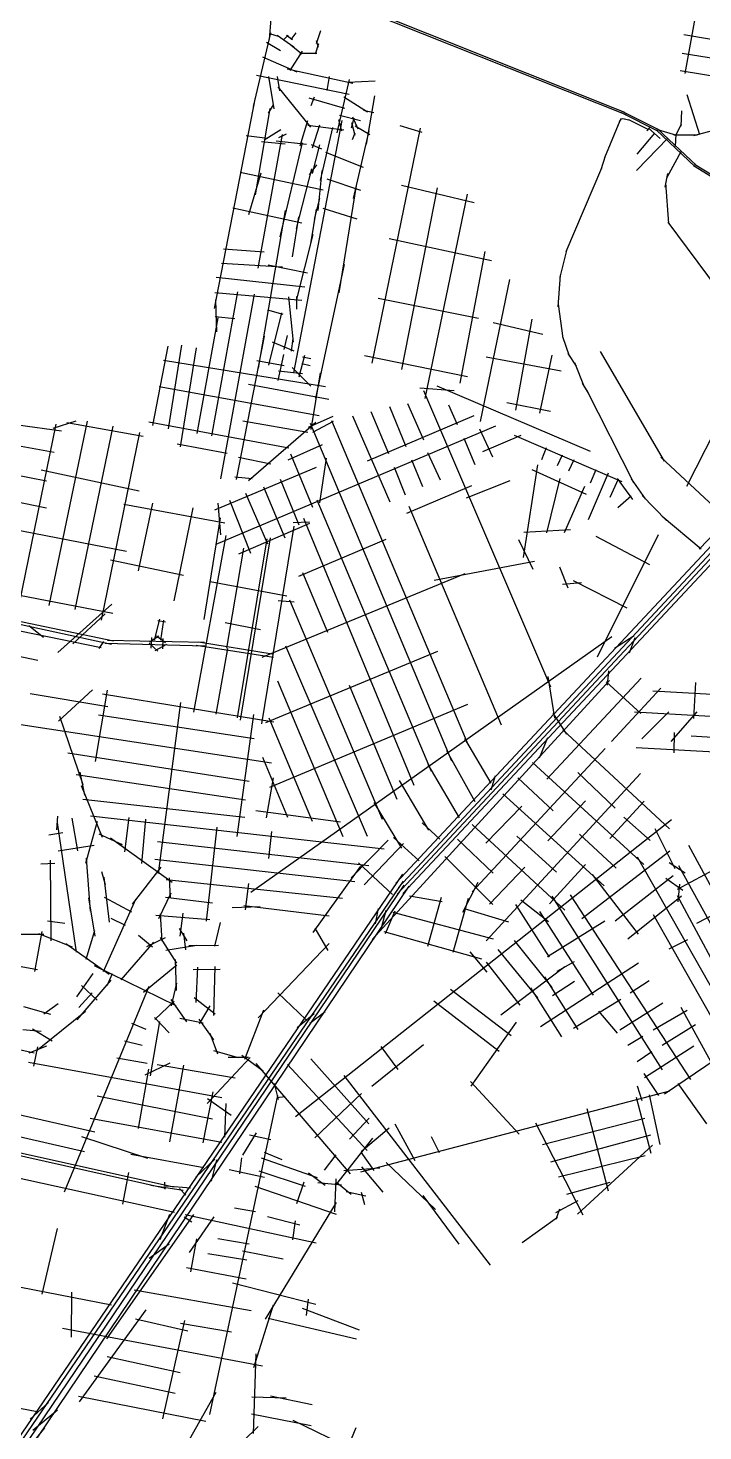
# Model space of a CAD drawing. Header units: inches. Extents: x 723427 to 759408, y 6910722 to 6968430.
# Drawn here: x 729398 to 731654, y 6939397 to 6944091 of the extents above; entities that cross this region are included whole.
import ezdxf

# ---------------------------------------------------------------- set-up
doc = ezdxf.new("R2010")
doc.units = ezdxf.units.IN
doc.header["$MEASUREMENT"] = 0

msp = doc.modelspace()

# ---------------------------------------------------------------- linework, layer by layer
for points in [[(730631.7, 6941192.8), (733701.8, 6944482.4)], [(730635.9, 6941215), (733679.6, 6944478.6)], [(730651.1, 6941195.2), (733707.7, 6944463.9)], [(730406.6, 6944203.9), (731392, 6943809.3)], [(730421.5, 6944190.9), (731396.8, 6943801.4)], [(731594.6, 6943939.1), (731644.3, 6944210.2)], [(730205.2, 6944052.8), (730210.1, 6944121.8)], [(730361.7, 6944039.1), (730377.1, 6944082.8)], [(730151.9, 6943828.1), (730209.6, 6944075.5)], [(730195.1, 6944043.4), (730242, 6944016.3)], [(730204.7, 6944072.7), (730237.2, 6944063.1)], [(730230.3, 6944066.7), (730286.5, 6944027.7)], [(730250.4, 6944050.1), (730267.1, 6944067.2)], [(730261.6, 6944066.7), (730282, 6944053.2)], [(730277.9, 6944052.6), (730294.4, 6944074.6)], [(730358.5, 6944004.4), (730369.8, 6944039.6)], [(730361.3, 6944049.8), (730368.1, 6944026.6)], [(731590, 6944069), (731920.4, 6944013.8)], [(730181.1, 6943994.4), (730295.9, 6943944.3)], [(730274.5, 6943949), (730315.6, 6944013.2)], [(730276.6, 6944035), (730313.5, 6944004.6)], [(730306.8, 6944006.6), (730363.8, 6944007.5)], [(731585.1, 6944006.6), (731981, 6943943.5)], [(730263.8, 6943954.6), (730483.9, 6943907.1)], [(731578.5, 6943948.8), (731971.7, 6943884.4)], [(730161.7, 6943933.8), (730471.7, 6943870)], [(730202.1, 6943928.6), (730219.3, 6943821.1)], [(730230.8, 6943928.8), (730238.7, 6943881.4)], [(730398.3, 6943881.8), (730405.6, 6943928.7)], [(730431.6, 6943740.2), (730472.7, 6943918.8)], [(730466.6, 6943909.9), (730558.6, 6943914.1)], [(730021, 6943152.6), (730158.7, 6943858.6)], [(730232.9, 6943894.3), (730341.6, 6943759.6)], [(730336.7, 6943857.8), (730456.2, 6943822.7)], [(730344.7, 6943831.5), (730355.4, 6943860.5)], [(730453.1, 6943860.4), (730533.1, 6943810.3)], [(730529.1, 6943702.9), (730556.9, 6943863.9)], [(731600.7, 6943869), (731642.6, 6943734.4)], [(730158, 6943533), (730206.8, 6943821.8)], [(730201.5, 6943806.7), (730218.9, 6943833.7)], [(730519.5, 6943816.2), (730554, 6943808.2)], [(731378.9, 6943815), (731512.4, 6943747.8)], [(731381.2, 6943808.3), (731502.8, 6943747.2)], [(731581.4, 6943763.2), (731583.5, 6943814.1)], [(730286.8, 6942937.8), (730448.2, 6943781.2)], [(730307.9, 6943697), (730333.2, 6943781.2)], [(730332.9, 6943765.8), (730453.9, 6943751)], [(730348.7, 6943690.7), (730373.8, 6943767.1)], [(730375.7, 6943580.8), (730416.3, 6943758.6)], [(730435.2, 6943785.5), (730445.3, 6943746.7)], [(730439, 6943799.2), (730508.8, 6943781.4)], [(730478.7, 6943774.5), (730490.8, 6943732.6)], [(730478.9, 6943757), (730487.7, 6943790.2)], [(730482, 6943793.5), (730500.3, 6943753.4)], [(730491.2, 6943764.1), (730540.8, 6943734.9)], [(730548.1, 6942969.2), (730709.4, 6943756.4)], [(730640.8, 6943765.3), (730714.5, 6943742.5)], [(731326.8, 6943657.4), (731377.5, 6943781.9)], [(731375.7, 6943777.7), (731381.7, 6943787.9)], [(731379.9, 6943787.3), (731390.7, 6943788.3)], [(731386.6, 6943788.9), (731411.5, 6943783.2)], [(731405.7, 6943785.2), (731471.9, 6943751.6)], [(731466.4, 6943746.8), (731478.7, 6943760.9)], [(731472.5, 6943755.5), (731511.7, 6943721.9)], [(731502.6, 6943753.7), (731633.2, 6943630.8)], [(731564, 6943731.2), (731583, 6943770.6)], [(731624.1, 6943731.5), (731748.4, 6943765.3)], [(730126.4, 6943731.3), (730197.8, 6943722.4)], [(730167.2, 6943287.4), (730248.9, 6943735.2)], [(730178.3, 6943711.9), (730257.4, 6943704.1)], [(730186.9, 6943717.3), (730242.9, 6943752.1)], [(730227.5, 6943713.2), (730328.7, 6943702.8)], [(730236, 6943724.8), (730261.3, 6943737.2)], [(730240.8, 6943392.8), (730315, 6943707.4)], [(730482.9, 6943718.1), (730491.5, 6943740.4)], [(730486.2, 6943520.5), (730538.4, 6943747.5)], [(731432.4, 6943614.4), (731537.4, 6943722.5)], [(731434.3, 6943669.3), (731493.6, 6943739)], [(731497.9, 6943750.9), (731628.3, 6943626.5)], [(731502.7, 6943751.8), (731566.5, 6943732.5)], [(731557.3, 6943733.2), (731636.6, 6943733.2)], [(731562.8, 6943694.5), (731565, 6943736.2)], [(730344.8, 6943701.2), (730379.2, 6943686.6)], [(730349.2, 6943604.5), (730372.8, 6943700.2)], [(730391.8, 6943675.9), (730518.7, 6943625.1)], [(731314.5, 6943617.2), (731328.9, 6943663.3)], [(731533.4, 6943589.9), (731582.7, 6943680.5)], [(730295.6, 6943420.5), (730346.3, 6943620.5)], [(730338.5, 6943599.8), (730363.3, 6943633.4)], [(730367.6, 6943481), (730381.3, 6943614.3)], [(731197.4, 6943343.6), (731316.6, 6943622.8)], [(731622.4, 6943631.2), (731686, 6943592.5)], [(731626.7, 6943635.6), (731688.2, 6943597.7)], [(730106.9, 6943608.5), (730384, 6943549.6)], [(730135.6, 6943467.6), (730176.7, 6943607.1)], [(730397, 6943586.6), (730509.3, 6943549)], [(731528.3, 6943558.5), (731537.3, 6943604.4)], [(731529.6, 6943573.5), (731539.5, 6943437.1)], [(730355.3, 6943451.9), (730372.8, 6943520.6)], [(730438.2, 6943205.5), (730495.7, 6943564.2)], [(730645.9, 6943565.5), (730889.7, 6943507.1)], [(730647.2, 6942948.9), (730766.5, 6943556.6)], [(730725.1, 6942851), (730866.9, 6943535.1)], [(730082.4, 6943489.9), (730312.7, 6943439.5)], [(730168.3, 6942953.3), (730258.1, 6943480.9)], [(730343.6, 6943368.7), (730362.4, 6943485.3)], [(730383.3, 6943488.6), (730497.5, 6943452.8)], [(730282, 6943325.4), (730303.1, 6943459)], [(731537.6, 6943441.8), (731701.8, 6943219.2)], [(730294.9, 6943178.9), (730350.7, 6943400.4)], [(730605.3, 6943386.6), (730946.9, 6943313)], [(730050.6, 6943352.8), (730187.2, 6943342.3)], [(730626.9, 6941230.1), (732611.7, 6943353.1)], [(730842.7, 6942903.2), (730926.5, 6943343.5)], [(731177.3, 6943258), (731200.1, 6943351.1)], [(730044, 6943304), (730248.9, 6943291.7)], [(730200.3, 6943298.2), (730332.6, 6943272.3)], [(730359.6, 6942852.4), (730456.3, 6943299.4)], [(730026.1, 6943257.7), (730322.8, 6943225)], [(730910.5, 6942775), (731008.3, 6943249.6)], [(731170.2, 6943158), (731178.2, 6943263.9)], [(730012.3, 6942726.6), (730099.3, 6943208)], [(730022.6, 6943206.1), (730313.1, 6943180.9)], [(730042.3, 6942583.1), (730155, 6943200.6)], [(730268.9, 6943191.2), (730283.8, 6943039.5)], [(730296, 6943150.3), (730296.9, 6943192.8)], [(730024.6, 6943181.3), (730027.2, 6943074.7)], [(730198.2, 6943147.8), (730249.8, 6943133.7)], [(730568.4, 6943187.4), (730903.7, 6943120.2)], [(731169.8, 6943167), (731185.8, 6943053.2)], [(729963.2, 6942734), (730033.7, 6943121.9)], [(730023.4, 6943125.7), (730088.7, 6943119.6)], [(730203.1, 6942963.5), (730246.6, 6943138.6)], [(730953.1, 6943105.6), (731118.6, 6943066.8)], [(731028.3, 6942812.5), (731083.5, 6943116.9)], [(730095, 6942580.5), (730188.2, 6943060.3)], [(730253.6, 6943015.5), (730265.6, 6943061.8)], [(730278.4, 6943010.3), (730283.8, 6943052.2)], [(731184.4, 6943058.7), (731207.2, 6942994.8)], [(729814.5, 6942761.2), (729865.6, 6943026.6)], [(729866.9, 6942750.2), (729912.1, 6943029.8)], [(729907.6, 6942689.5), (729961.2, 6943020.8)], [(730213.6, 6943041.3), (730285.9, 6943011.2)], [(731310.3, 6943008.6), (731524.4, 6942641.3)], [(729850.9, 6942979.8), (730391.8, 6942891.4)], [(730163.1, 6942979.2), (730253.6, 6942962.1)], [(730234.3, 6942911.9), (730252.6, 6942998.2)], [(730281, 6942955.7), (730343.1, 6942893)], [(730303.8, 6942924.5), (730323.1, 6942996.4)], [(730312.6, 6942969.1), (730341.4, 6942962.1)], [(730315.1, 6942991.2), (730342.8, 6942984.9)], [(730522.7, 6942995.8), (730866.9, 6942924.8)], [(730929.3, 6942990.4), (731180, 6942944)], [(731108.6, 6942802.5), (731149.9, 6942996.6)], [(731202.9, 6943002.4), (731230.9, 6942960)], [(731224.5, 6942972.1), (731257.1, 6942890.2)], [(730234.7, 6942944.5), (730315.1, 6942935.7)], [(730344.1, 6942747.8), (730375.9, 6942937.6)], [(729836.3, 6942892), (730370.7, 6942794.8)], [(730134.5, 6942899), (730403.5, 6942849.8)], [(730708.1, 6942887.7), (730822.4, 6942878.1)], [(730720.5, 6942878.6), (731145, 6941886.9)], [(730764.2, 6942894), (731277.5, 6942674.9)], [(731250.8, 6942902.4), (731270.9, 6942869.4)], [(731264.7, 6942880.5), (731422.6, 6942570.1)], [(730606.3, 6942824.2), (730660.8, 6942690.4)], [(730666.4, 6942834.6), (730720.1, 6942713.6)], [(730803.7, 6942830.2), (730832.3, 6942764.1)], [(730998.3, 6942837.6), (731144.9, 6942808.8)], [(729070, 6942803.9), (729509.4, 6942743)], [(729467.6, 6942159.4), (729596, 6942775.7)], [(729481.7, 6942752.3), (729558.4, 6942776.4)], [(729526.8, 6942771.1), (729783, 6942725.1)], [(729801.1, 6942773.1), (730269.1, 6942685.9)], [(730115.8, 6942777.2), (730333.6, 6942738.5)], [(730134.9, 6942577), (730359.9, 6942772.5)], [(730335.2, 6942755.4), (730417.6, 6942792.8)], [(730341.5, 6942768.6), (730813.7, 6941638.9)], [(730350.1, 6942738.8), (730419.2, 6942776.2)], [(730411.9, 6942777.9), (730867.7, 6941694.6)], [(730482.9, 6942793.7), (730607.1, 6942505.4)], [(730532.6, 6942643.2), (730889.4, 6942794.8)], [(730543.8, 6942808.1), (730603.1, 6942667.2)], [(731600.2, 6942557.8), (731726.5, 6942805.6)], [(729317.9, 6941914.3), (729491.3, 6942765.2)], [(729554.8, 6942145.8), (729682.2, 6942759.5)], [(729642.9, 6942110), (729771.1, 6942737.3)], [(730026.9, 6942363.8), (730961.8, 6942759.7)], [(730907.7, 6942750.5), (730950.2, 6942656)], [(730918.1, 6942674.4), (731046.8, 6942728.3)], [(731023.7, 6942729.2), (731382.7, 6942574.2)], [(731641.8, 6942347.1), (732035.7, 6942757)], [(729213.9, 6942721), (729485.2, 6942671.6)], [(729895.9, 6942700.1), (730063.3, 6942669)], [(730267.9, 6942646.8), (730381.7, 6942698.1)], [(730854.8, 6942719.3), (730891.7, 6942631.2)], [(731115.9, 6942647.3), (731131.8, 6942687.9)], [(729174, 6942631.4), (729458.9, 6942575.7)], [(730100.9, 6942655), (730208.9, 6942633.3)], [(730275.1, 6942666.1), (730348.9, 6942487.5)], [(730372.9, 6942502), (730395.9, 6942651.4)], [(730679.3, 6942646.4), (730716.9, 6942556.7)], [(730733.8, 6942671.2), (730775.4, 6942579.1)], [(731054.4, 6942320), (731102.5, 6942630.1)], [(731168.6, 6942627.3), (731185.2, 6942662.6)], [(731206.3, 6942609), (731223.8, 6942647)], [(731513.7, 6942654.9), (731740.7, 6942443.2)], [(729441.4, 6942612.5), (729769.4, 6942542.2)], [(730022.7, 6942478.7), (730361.7, 6942622)], [(730088.8, 6942589.4), (730147.4, 6942583.4)], [(730240.7, 6942582), (730303.2, 6942429)], [(730621.5, 6942621.5), (730659.2, 6942529.5)], [(731081.9, 6942613.7), (731263.9, 6942531)], [(731132.1, 6942402.1), (731176.6, 6942583.5)], [(731271.2, 6942446.3), (731338.8, 6942603.1)], [(731278.1, 6942568.9), (731297.5, 6942614.2)], [(731344, 6942521.3), (731371.8, 6942582.8)], [(731367.5, 6942584.1), (731418.5, 6942514)], [(731414.9, 6942582.7), (731460.8, 6942515.4)], [(729192.9, 6942540), (729458.9, 6942485.5)], [(730125.2, 6942534.7), (730198.4, 6942365.7)], [(730184.6, 6942555.5), (730255.9, 6942385)], [(730664.4, 6942467.6), (730881.8, 6942560.5)], [(730863.6, 6942518.8), (731009.7, 6942577.5)], [(731191.4, 6942402.7), (731259.4, 6942557.8)], [(729717.8, 6942497.7), (730055.3, 6942435.7)], [(729767.2, 6942275.2), (729814.5, 6942500.9)], [(730032.2, 6942500.8), (730040.6, 6942395.8)], [(730070.7, 6942511.5), (730141.3, 6942333.7)], [(730363.6, 6942512.4), (730745.6, 6941604.9)], [(730671, 6942490.8), (730979.7, 6941759.6)], [(731369.4, 6942486.4), (731414.2, 6942525.3)], [(731451.7, 6942527.1), (731532.6, 6942443.3)], [(729185.8, 6942445.3), (729727.3, 6942340.3)], [(729886, 6942174.4), (729950.1, 6942486.2)], [(729986, 6942112), (730041.6, 6942452.5)], [(730283.9, 6942436.2), (730338.4, 6942439.4)], [(730318.4, 6942451.2), (730688.1, 6941558.2)], [(731517.6, 6942457.4), (731648.9, 6942348.1)], [(729951.4, 6941802), (730059.8, 6942393.6)], [(730102, 6942331.9), (730340.1, 6942434.4)], [(730178.9, 6941762.8), (730287.2, 6942424)], [(731055.6, 6942403.8), (731212, 6942413.5)], [(731301.6, 6941987.7), (731505.9, 6942397)], [(730062.8, 6942015.8), (730118.7, 6942351.3)], [(730097.9, 6941783), (730197.4, 6942382.3)], [(730107.5, 6941775.6), (730207.8, 6942384.9)], [(730303.6, 6942257.1), (730594.7, 6942381.1)], [(731037.8, 6942379.7), (731085.9, 6942280.2)], [(731296, 6942390.5), (731475.9, 6942295.9)], [(729673.6, 6942312), (729917.5, 6942260.5)], [(730755.7, 6942243.7), (731090.9, 6942306.8)], [(728957.7, 6942272.6), (729680.7, 6942133.1)], [(730180.7, 6941985.6), (730859.2, 6942266.4)], [(730314.9, 6942269), (730399.3, 6942069.6)], [(731175, 6942288.4), (731202.2, 6942218.1)], [(730006.2, 6942239), (730262.7, 6942191.8)], [(731185.3, 6942230.3), (731248.1, 6942235.9)], [(731221, 6942242.5), (731400, 6942151.6)], [(729046.5, 6942173.3), (729683.4, 6942040.8)], [(729496.7, 6942001.8), (729677.5, 6942163.5)], [(730234.3, 6942175.6), (730287.7, 6942171)], [(730272, 6942177.7), (730582.3, 6941443.5)], [(729059.1, 6942138.1), (729641.9, 6942018.3)], [(729547.3, 6942030.9), (729655.4, 6942130.5)], [(729820.9, 6942042.9), (729838.3, 6942113.4)], [(728860.5, 6942094.8), (729430.4, 6941976.2)], [(729322.9, 6942106), (729676.2, 6942030)], [(729399.8, 6942092.4), (729449.4, 6942053.1)], [(729831.1, 6942109.2), (729857.3, 6942104.1)], [(729842.1, 6942042.9), (729851.8, 6942109.6)], [(730056.6, 6942101.5), (730175.4, 6942078.4)], [(729634.9, 6942015.4), (729650.8, 6942038.8)], [(729655.4, 6942032.5), (729988.8, 6942023.6)], [(729663.7, 6942042.7), (729987.3, 6942035.9)], [(729802.1, 6942032.4), (729831.5, 6942006.3)], [(729804.2, 6942037.4), (729834.7, 6942057.8)], [(729809.1, 6942016.1), (729811.6, 6942051.4)], [(729822.4, 6942008), (729861.3, 6942029.2)], [(729827.5, 6942057.8), (729857.5, 6942035.1)], [(729848.2, 6942013.5), (729849.3, 6942048)], [(729959.8, 6942026.6), (730218.5, 6941986.6)], [(729967.7, 6942036.9), (730213.8, 6941996.9)], [(730142.3, 6941199.3), (731349.4, 6942055.3)], [(730258.4, 6942024.4), (730531.8, 6941387.3)], [(731358.8, 6942016.4), (731424.5, 6942059)], [(731408.6, 6942000.4), (731427.8, 6942051.4)], [(730026.8, 6941795.2), (730065.1, 6942014.8)], [(730192.8, 6941768), (730767.5, 6942006.3)], [(731334.8, 6941892.6), (731339.3, 6941940.8)], [(729499.3, 6941771.4), (729613.1, 6941876.9)], [(730231.8, 6941906.6), (730450.7, 6941385.5)], [(730471.7, 6941892.9), (730631.2, 6941510.9)], [(730548.3, 6941041.7), (731342.1, 6941907.8)], [(731132.1, 6941578), (731447.6, 6941915.6)], [(731136.3, 6941921.8), (731158.4, 6941782.5)], [(731331.2, 6941903.5), (731446.3, 6941798)], [(731348.7, 6941704.4), (731513.7, 6941881.9)], [(731623.7, 6941781), (731630.9, 6941901.7)], [(729404.1, 6941864.4), (729664.1, 6941820.9)], [(729623.1, 6941636.9), (729663.3, 6941875.5)], [(729646.5, 6941863.4), (730219.7, 6941770.2)], [(729833.4, 6941262.3), (729908.8, 6941834.5)], [(731487, 6941873.6), (731883.2, 6941851.6)], [(729502.3, 6941789.1), (729580.7, 6941560)], [(729633.4, 6941792.7), (730154.1, 6941713.8)], [(730097, 6941386.2), (730153, 6941794)], [(730202.2, 6941783.1), (730348.1, 6941437.6)], [(730206.2, 6941550.8), (730868.4, 6941828.9)], [(731152.1, 6941798.4), (731197.9, 6941728.5)], [(731425.5, 6941802.9), (731896.2, 6941776.3)], [(731450.6, 6941712.5), (731540.8, 6941803.5)], [(731548, 6941704.4), (731635.4, 6941802.6)], [(729373.9, 6941760.9), (730212.2, 6941632.2)], [(731185.9, 6941743.2), (731542.7, 6941411.2)], [(730857.2, 6941713.9), (730945.6, 6941564.5)], [(731108.3, 6941649.1), (731136.1, 6941716.9)], [(731557.9, 6941665.7), (731558.8, 6941734.2)], [(731614.9, 6941722.9), (732278.9, 6941681.5)], [(729530.7, 6941665.8), (730136.6, 6941570.7)], [(730181.7, 6941652), (730265.7, 6941450.6)], [(730796.9, 6941674.2), (730892.1, 6941502.6)], [(730882.8, 6941200.7), (731327.8, 6941680.1)], [(731431.4, 6941683.6), (732300.9, 6941635.8)], [(729571.1, 6941601.3), (729585.8, 6941523.8)], [(730734, 6941626.9), (730839.2, 6941448)], [(730929.5, 6941036.8), (731446.1, 6941596.5)], [(731084.7, 6941634.1), (731456.4, 6941291.8)], [(731235.9, 6941600.2), (731361.2, 6941480.4)], [(729558.6, 6941593.1), (730125.2, 6941508.6)], [(729575.5, 6941556.3), (729645, 6941384.2)], [(730195, 6941448.6), (730218.8, 6941582.2)], [(730639.1, 6941573.9), (730736.9, 6941407.4)], [(730946.3, 6941542.6), (730961, 6941590.5)], [(731035.7, 6941582.2), (731153.8, 6941471.4)], [(729580.3, 6941511), (730122.8, 6941451.1)], [(730984.9, 6941529.2), (731323.6, 6941221.1)], [(731135.8, 6941371.4), (731262, 6941505.6)], [(731343.6, 6941379.4), (731458.4, 6941503.8)], [(729493.9, 6941408.3), (729497.3, 6941454.1)], [(729606.2, 6941454.7), (730588.6, 6941344.9)], [(730159.8, 6941472.8), (730441.9, 6941435.2)], [(730553.4, 6941499.6), (730646.5, 6941347.5)], [(730928.4, 6941363.3), (731049.2, 6941487.6)], [(729494.5, 6941432.6), (729558.7, 6940998.8)], [(729543.9, 6941447), (729562.8, 6941337.8)], [(729590.5, 6941296.7), (729630.2, 6941436.8)], [(729721.7, 6941334.5), (729736, 6941449.4)], [(729777.8, 6941295.6), (729791.3, 6941444)], [(729994.3, 6941102.4), (730030.2, 6941416.8)], [(730292.2, 6940449.5), (731549.1, 6941442.6)], [(730715.3, 6941431.4), (730775, 6941377.2)], [(730882.5, 6941426.7), (731192.6, 6941139.3)], [(731390, 6941450.7), (731477.5, 6941372.3)], [(731494, 6941412.8), (731560.2, 6941278.7)], [(729466.9, 6941391.7), (729513.8, 6941398.9)], [(729634.6, 6941395.2), (729712.2, 6941359.1)], [(729673.8, 6941381.2), (729880, 6941233.1)], [(729830.6, 6941369.5), (730537.5, 6941289.1)], [(730202.8, 6941311.9), (730212.8, 6941402.8)], [(730478, 6941247.8), (730602.3, 6941374)], [(730521.4, 6941224.8), (730653, 6941362.2)], [(730619.2, 6941383.1), (730705.9, 6941304.8)], [(730833.8, 6941376.9), (730952.8, 6941263.4)], [(731032.1, 6941387.3), (731164.6, 6941266.6)], [(731242.2, 6941393.9), (731364.8, 6941280.4)], [(729498.8, 6941337.6), (729619, 6941356.7)], [(729591.6, 6941313.5), (729604.8, 6941136.4)], [(730791.3, 6941318.8), (730952.1, 6941158)], [(731249.5, 6941112.2), (731543.9, 6941337.6)], [(731434.3, 6941317.5), (731789.8, 6940691)], [(731525.5, 6940524.9), (732725.1, 6941337.9)], [(731606.2, 6941357.1), (731847.6, 6940910.8)], [(729440.8, 6941294.4), (729487.3, 6941296.6)], [(729471.8, 6941307.1), (729473.5, 6941036.4)], [(729643.4, 6941269.3), (729655.1, 6941225.6)], [(729746.5, 6941159.6), (729842.8, 6941283.5)], [(729821.8, 6941310.3), (730490.6, 6941235.1)], [(730351, 6941065.1), (730510.2, 6941286.6)], [(730503, 6941298.4), (730615.8, 6941192.3)], [(730940.5, 6941159.2), (731059.1, 6941283.7)], [(731141.2, 6941161.2), (731262, 6941291.9)], [(731541.4, 6941299.4), (731595.2, 6941264.5)], [(731569.2, 6941210), (731706, 6941283.2)], [(731572.5, 6941288.8), (731806, 6940865.8)], [(729183.3, 6939082.3), (730653.3, 6941237)], [(729200.9, 6939131.1), (730650.7, 6941259.5)], [(729223.4, 6939105.9), (730655.1, 6941223)], [(729430.4, 6939376.4), (730671.8, 6941220.4)], [(729651.1, 6941249.7), (729668.5, 6941099.2)], [(729859.4, 6941242.1), (730448.9, 6941179.3)], [(729869.1, 6941247.9), (729873.2, 6941179.4)], [(730124.7, 6941140.5), (730136.4, 6941228.5)], [(730851.1, 6941132.7), (730902.3, 6941233.7)], [(731283.8, 6941258.8), (731438, 6941058.8)], [(731360.4, 6941103.7), (731554.9, 6941256)], [(731530.3, 6941246.9), (731587.3, 6941206.1)], [(731571.8, 6941167.2), (731576.9, 6941226.8)], [(729599.3, 6941180.8), (729620.4, 6941052.4)], [(729649.6, 6940934.2), (729758.2, 6941175.9)], [(729652.5, 6941182.5), (729743.6, 6941134.1)], [(729835, 6941111.6), (729876.1, 6941197.4)], [(729857.5, 6941182.7), (730014.9, 6941164.5)], [(730673.7, 6941187.6), (730782.5, 6941169)], [(730734.4, 6941018.6), (730779.8, 6941182.5)], [(730819.3, 6940998.6), (730869.9, 6941179.9)], [(731045, 6941173.9), (731138.5, 6941101.9)], [(731148.6, 6941186.7), (731518, 6940605.7)], [(731210.8, 6941190.6), (731612.9, 6940572.8)], [(731403.8, 6941043.5), (731582.8, 6941187.3)], [(731568.6, 6941189), (731822.3, 6940715.2)], [(729839.9, 6941127.2), (729844.9, 6941035.9)], [(729905.7, 6941052.8), (729916, 6941130)], [(730080.6, 6941148.7), (730174, 6941151.6)], [(730119.4, 6941155.7), (730404.7, 6941120.5)], [(730558.9, 6941093.7), (730569.8, 6941145.3)], [(730578.2, 6941076.5), (730594.7, 6941139.5)], [(730592.8, 6941061.2), (730624.9, 6941136.8)], [(730617.1, 6941132.7), (730953.5, 6941043.9)], [(730856, 6941144.7), (731004.2, 6941100.6)], [(731027.5, 6941158), (731140.2, 6940982.2)], [(731107.4, 6941135.4), (731287.8, 6940855.1)], [(731634.3, 6941095.6), (731733.2, 6941147.9)], [(729463, 6941103.8), (729520.5, 6941096.6)], [(729674.2, 6941112.4), (729722.7, 6941089.3)], [(729825.2, 6941122.3), (730005.5, 6941108.2)], [(730022.1, 6941019.4), (730040.6, 6941098.3)], [(730356.7, 6941079), (730400.3, 6941004.8)], [(731134.9, 6940984.8), (731326.7, 6941104)], [(731488.2, 6941124.6), (731751.5, 6940660.8)], [(729357.8, 6941059), (729450.7, 6941059)], [(729420.1, 6940934.7), (729444.5, 6941068.7)], [(729432.9, 6941061.2), (729545.1, 6941016.6)], [(729592, 6940975.3), (729621.2, 6941071.4)], [(729709.2, 6940906.7), (729817.7, 6941032.7)], [(729766.4, 6941055.5), (729813.8, 6941017.4)], [(729794.7, 6941018.3), (729857.1, 6941047.8)], [(729839.9, 6941047.8), (729893.8, 6940962.1)], [(729902.9, 6941077.7), (729928.8, 6941036.5)], [(729917.8, 6941062.1), (729924.6, 6941007)], [(730587.7, 6941068.6), (730913.7, 6940976.7)], [(731023.5, 6941037.5), (731148.9, 6940880.3)], [(731541.3, 6941010.6), (731603.8, 6941041.1)], [(729524.3, 6941027.8), (729668.5, 6940925.3)], [(729858.4, 6941005.6), (729962.3, 6941022.6)], [(729935.2, 6941020.9), (730034.5, 6941022.3)], [(730167.4, 6940779.8), (730404.7, 6941028)], [(730874.8, 6941000.5), (730931.8, 6940932.2)], [(730968.6, 6941007.6), (731101.5, 6940846.4)], [(729361.9, 6940953.6), (729429, 6940941.3)], [(729618.1, 6940954), (729892.3, 6940821.1)], [(729783.6, 6940864.8), (729895.4, 6940956.8)], [(729889.3, 6940974), (729893, 6940870.2)], [(729949.3, 6940941.1), (730040.4, 6940942.6)], [(729959.3, 6940830.3), (729965.3, 6940949.1)], [(730018.3, 6940787), (730022.9, 6940951)], [(730929.4, 6940965.8), (731041.8, 6940822.1)], [(730978.7, 6940789.6), (731192.3, 6940951)], [(731111.2, 6940750.4), (731439.4, 6940963.7)], [(731166.6, 6940935.8), (731224.6, 6940968.1)], [(729560.2, 6940849.9), (729615.8, 6940927.9)], [(729562.1, 6940773.1), (729675.4, 6940905)], [(729662.6, 6940887.9), (729680.5, 6940927.9)], [(729877.3, 6940819.5), (729895.5, 6940895.2)], [(731125, 6940916.3), (731235.8, 6940740.2)], [(731151.5, 6940854.2), (731224.8, 6940902.1)], [(731411.2, 6940862.8), (731474.5, 6940903.7)], [(729519, 6940197.3), (729802.4, 6940885.7)], [(729566.9, 6940814), (729612, 6940863.2)], [(729575.8, 6940887.1), (729628.6, 6940838.6)], [(729953.5, 6940847.8), (730022.9, 6940793.1)], [(730232.8, 6940863.2), (730326.9, 6940773.3)], [(730810.6, 6940875.1), (731012.8, 6940719.9)], [(731078.3, 6940880.1), (731181.7, 6940715.7)], [(729382.2, 6940817.2), (729472.9, 6940791.7)], [(729429.3, 6940671.8), (729590.2, 6940801.1)], [(729449.9, 6940793), (729498.8, 6940826.8)], [(729821.2, 6940773.9), (729886.4, 6940835.5)], [(729875.3, 6940841.2), (729927, 6940766)], [(729971.1, 6940758.8), (730006.5, 6940818.9)], [(730122.6, 6940640.9), (730185.5, 6940806.1)], [(730339.5, 6940762), (730390.7, 6940800.7)], [(730755, 6940836.1), (730972.6, 6940667.6)], [(731221.9, 6940744.2), (731380.1, 6940841.7)], [(731305, 6940801.5), (731367.6, 6940728.1)], [(731376.3, 6940738.8), (731519.9, 6940829.3)], [(731488.3, 6940738.7), (731601.7, 6940805.2)], [(731580.6, 6940815.1), (731686.3, 6940621.5)], [(729743.7, 6940761.1), (729791.5, 6940741.5)], [(729806.8, 6940585.7), (729838.3, 6940766.9)], [(729820.3, 6940780.1), (729870, 6940728.9)], [(729905.3, 6940778.2), (729983.1, 6940762.9)], [(729968.4, 6940775), (730018.2, 6940706.2)], [(730297.3, 6940746.9), (730354.2, 6940793.3)], [(730878.9, 6940550.9), (731031, 6940765)], [(731518.6, 6940688), (731629.4, 6940756.5)], [(729379.7, 6940740.4), (729441.5, 6940734.9)], [(729412.3, 6940742.9), (729477.9, 6940702.4)], [(730005.4, 6940727.8), (730030.9, 6940658.4)], [(731403.7, 6940688.4), (731453.3, 6940718.2)], [(729343.2, 6940679.4), (729418.2, 6940662.4)], [(729401.1, 6940662.4), (729460.8, 6940685.4)], [(729417.3, 6940617.3), (729430.1, 6940682)], [(729719.7, 6940702.2), (729779.3, 6940688.3)], [(730017.5, 6940669.8), (730099.8, 6940646.3)], [(730547.1, 6940550.4), (730720.4, 6940689.6)], [(730576.9, 6940683.8), (730634.3, 6940606.7)], [(731434.6, 6940633.7), (731483.1, 6940667)], [(731459.3, 6940579.4), (731624.1, 6940686.1)], [(729399.6, 6940630.8), (730046.1, 6940512.5)], [(729694.9, 6940645.7), (729795.5, 6940627.8)], [(729788.9, 6940588.2), (729873.2, 6940628.2)], [(729828.9, 6940623.1), (730090.4, 6940578)], [(729871.5, 6940364.4), (729918.4, 6940620.6)], [(729996.7, 6940492.9), (730140.7, 6940646.9)], [(730066.6, 6940648.2), (730134.2, 6940648.2)], [(730111.9, 6940654.5), (730183.7, 6940602)], [(730159.1, 6940626.5), (730474.9, 6940257.1)], [(730265.2, 6940623.5), (730531.3, 6940335.9)], [(730342.8, 6940642.2), (730537.4, 6940424.5)], [(728876.7, 6940567.9), (729621.2, 6940398)], [(729766.8, 6940408.7), (729801.7, 6940607.8)], [(730453.7, 6940586.6), (730942.6, 6939951.4)], [(730876.8, 6940566.5), (731040.4, 6940389.8)], [(731456.6, 6940593.1), (731505.7, 6940519.4)], [(729628.8, 6940518.2), (730014.6, 6940441.6)], [(729983.1, 6940361), (730016.3, 6940531.2)], [(730005.1, 6939451.9), (730232.9, 6940519.6)], [(730220.6, 6940559.2), (730233.7, 6940506.5)], [(730229.3, 6940512.6), (730257.4, 6940516.4)], [(730356.2, 6940378.3), (730513, 6940526.2)], [(730510.7, 6940264.3), (731544.2, 6940534.8)], [(731434.2, 6940551.9), (731450.5, 6940502.7)], [(731474.4, 6940521.2), (731510, 6940355.9)], [(731570.8, 6940559.3), (731666.9, 6940424.2)], [(728602.6, 6940490.2), (729852.4, 6940211)], [(728603.8, 6940498.6), (729884.2, 6940213.8)], [(729997.6, 6940509.9), (730076.8, 6940453.8)], [(730055.6, 6940379.6), (730060.6, 6940492.9)], [(731265.9, 6940476.1), (731337, 6940200.8)], [(731431.2, 6940513.5), (731479.7, 6940326.3)], [(729016.6, 6940463.1), (729585.9, 6940331.7)], [(729605.2, 6940443.7), (730045.7, 6940363.5)], [(730472.5, 6940373.5), (730538.2, 6940443.1)], [(730624.1, 6940424.7), (730690.9, 6940302.1)], [(731094.4, 6940427.8), (731253.2, 6940119.7)], [(731117.7, 6940355.5), (731460.4, 6940443.6)], [(728597.9, 6940412.1), (729887.6, 6940129.6)], [(729576.5, 6940382), (729796.9, 6940310.2)], [(730115.4, 6940320.2), (730161.4, 6940394.8)], [(730138.5, 6940387.8), (730209.2, 6940372.3)], [(730426.4, 6940218.9), (730550.7, 6940376.5)], [(730511.2, 6940331.6), (730604.9, 6940411.7)], [(730746.1, 6940382), (730772.8, 6940328.4)], [(731145.3, 6940297.7), (731480.2, 6940388)], [(730187.3, 6940330.1), (730245.8, 6940305.7)], [(730510.7, 6940329.8), (730553.7, 6940268.8)], [(731235, 6940121.9), (731485.8, 6940352.8)], [(729741.5, 6940323.5), (729985.4, 6940278.9)], [(729958.6, 6940246.4), (730022.5, 6940306.5)], [(730011.4, 6940232.4), (730029.1, 6940304)], [(730105.5, 6940257), (730113, 6940310.8)], [(730177.6, 6940310.5), (730364.1, 6940245.2)], [(730388.4, 6940269.2), (730427.9, 6940320.9)], [(730512.1, 6940281.2), (730584.5, 6940195.9)], [(730595.3, 6940295.4), (730760.1, 6940138.2)], [(731171.2, 6940247.1), (731461, 6940318.6)], [(729714, 6940155.3), (729734.7, 6940261.6)], [(730069.8, 6940272.2), (730188.3, 6940246.6)], [(730168.8, 6940267.5), (730324.3, 6940215.7)], [(730334.9, 6940260.9), (730391.5, 6940218.9)], [(730423.3, 6940130.6), (730428.4, 6940240.4)], [(730453.3, 6940268.1), (730574, 6940277.4)], [(729807.6, 6940218.9), (729915.9, 6940203.1)], [(729854.4, 6940229.2), (729855.2, 6940206.2)], [(729859.6, 6940217.3), (729941.3, 6940210.6)], [(729904, 6940208.2), (729925.1, 6940186.4)], [(730155.5, 6940215.6), (730428.4, 6940122.3)], [(730296, 6940158.2), (730320.8, 6940230.4)], [(730367.1, 6940228.7), (730445.9, 6940220.4)], [(730429.9, 6940228.4), (730478.1, 6940189.3)], [(730461.6, 6940198.1), (730527, 6940184.2)], [(730511.6, 6940195.6), (730522.6, 6940154.7)], [(731199.3, 6940189.8), (731344.2, 6940229.5)], [(730087.9, 6940143.9), (730157.7, 6940131.5)], [(730191.8, 6939771.2), (730429, 6940161.3)], [(730718, 6940184.6), (730838.2, 6940021.8)], [(731162.5, 6940128.5), (731236.7, 6940168.6)], [(731164, 6940105.4), (731175.9, 6940140.4)], [(728067.8, 6940131.9), (729676.8, 6939819.1)], [(729661, 6939705.4), (729951.8, 6940120.8)], [(729839.6, 6940038.1), (729872.1, 6940122.2)], [(729919.3, 6940113.9), (729944.7, 6940097)], [(729922.7, 6940120.9), (730361.5, 6940027)], [(729937.7, 6939993.7), (730019.6, 6940114)], [(730198, 6940114.7), (730306.3, 6940087.2)], [(730282.9, 6940036.1), (730291.4, 6940100.3)], [(731050.1, 6940027.4), (731167.8, 6940112.6)], [(729444.2, 6939854.6), (729496.1, 6940074.9)], [(729802.4, 6939975.4), (729869.8, 6940023)], [(729941.8, 6939929.4), (729961.5, 6940040.4)], [(730031.7, 6940041.2), (730137.5, 6940023.2)], [(730115, 6940000), (730251, 6939972.9)], [(729998.8, 6939991.3), (730128.8, 6939970.1)], [(729927.3, 6939943.9), (730126.5, 6939905.6)], [(729542.4, 6939710.7), (729544.5, 6939861.6)], [(729751.9, 6939869.3), (730143.5, 6939800.2)], [(730080.8, 6939892.1), (730359.9, 6939821.6)], [(730153.1, 6939609.7), (730218.1, 6939818.8)], [(730328.3, 6939783.1), (730335.4, 6939838.5)], [(729570.1, 6939494.9), (729792.7, 6939802.1)], [(729757.2, 6939771.9), (729931.6, 6939732.3)], [(729848.6, 6939438.1), (729922.2, 6939766.7)], [(730200.2, 6939773.9), (730495.6, 6939705.8)], [(730314.2, 6939807.6), (730504.9, 6939734.9)], [(729513.2, 6939740.9), (730181.6, 6939614.8)], [(729907.6, 6939757.8), (730077.8, 6939728.6)], [(729662.5, 6939646.6), (729906.5, 6939592.3)], [(730151.3, 6939388.3), (730160, 6939655.5)], [(729618.5, 6939581.5), (729889.6, 6939523.8)], [(729201.1, 6939505.4), (729427.8, 6939462.3)], [(729404.1, 6939436.8), (729465.9, 6939492.3)], [(729566.7, 6939513.1), (729992.6, 6939429.9)], [(729937.7, 6939367.9), (730026.9, 6939526.5)], [(730145.5, 6939511.3), (730260.8, 6939507.5)], [(730208.4, 6939514.2), (730347.6, 6939485.6)], [(729413.2, 6939399.5), (729496, 6939467.8)], [(730144.5, 6939454.2), (730344.7, 6939415.1)], [(729349.7, 6939278.5), (729453.8, 6939407.6)], [(730067.4, 6939314.5), (730166.6, 6939412.3)], [(730282.8, 6939433.2), (730678.1, 6939241.7)], [(730463.9, 6939333.2), (730494.4, 6939408.5)]]:
    msp.add_lwpolyline(points)

doc.saveas('drawing.dxf')
